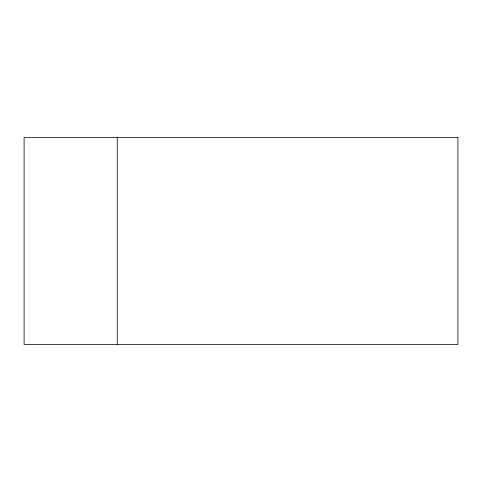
<?xml version="1.0" encoding="UTF-8"?>
<svg xmlns="http://www.w3.org/2000/svg" width="482" height="482" viewBox="0 0 482 482"><rect width="100%" height="100%" fill="white"/><g stroke="black" fill="none" stroke-linecap="round" stroke-linejoin="round"><path stroke-width="0.72" d="M117.259 137.49L117.259 344.51M457.9 137.49L24.1 137.49L24.1 344.51L457.9 344.51L457.9 137.49"/></g></svg>
